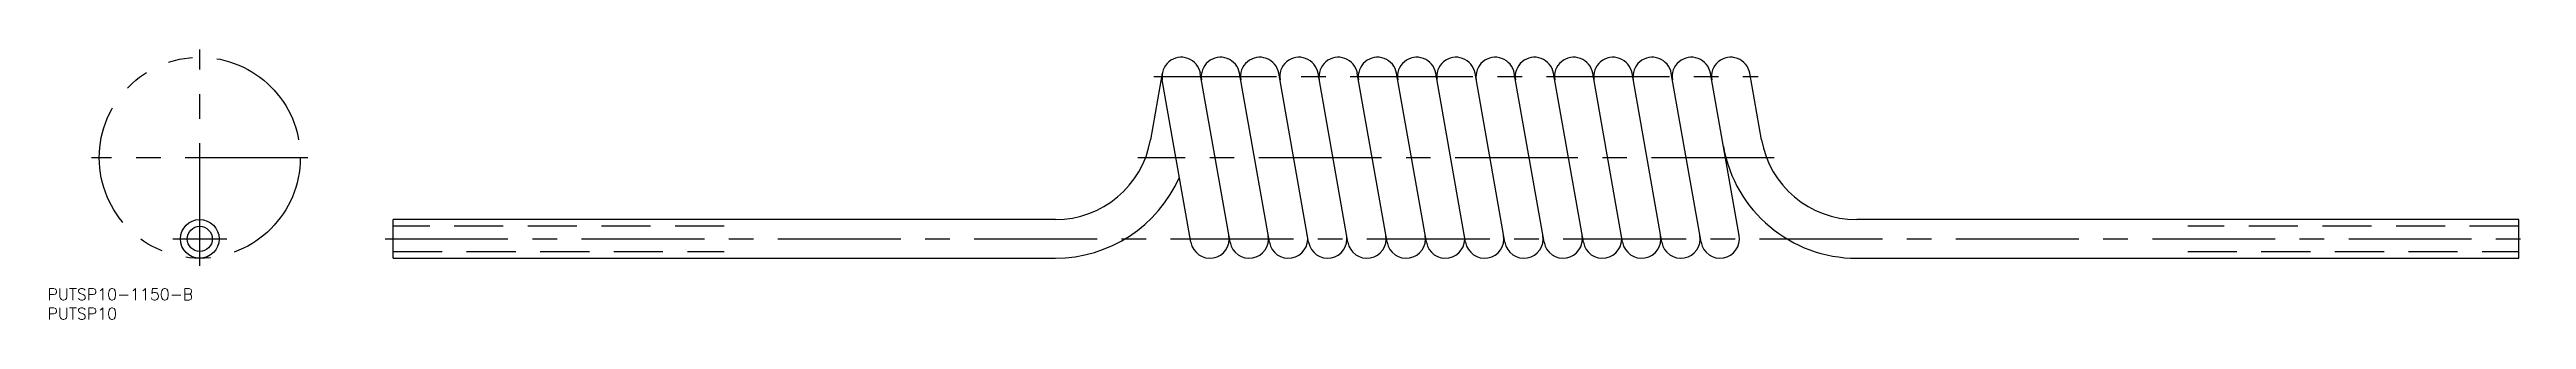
# Model space of a CAD drawing. Extents: x -39 to 602, y -21 to 49.
import ezdxf

# ---------------------------------------------------------------- set-up
doc = ezdxf.new("R2010")
doc.units = 0
for name, pattern in [('CENTER', [50.8, 31.75, -6.35, 6.35, -6.35]), ('DASHED', [19.05, 12.7, -6.35]), ('PHANTOM', [63.5, 31.75, -6.35, 6.35, -6.35, 6.35, -6.35])]:
    doc.linetypes.add(name, pattern=pattern)
doc.layers.get('0').update_dxf_attribs({"linetype": 'CONTINUOUS'})
doc.layers.add('CENTER', color=1, linetype='CENTER')
doc.styles.get("Standard").update_dxf_attribs({"font": 'txt.shx', "height": 3, "bigfont": 'bigfont.shx'})

msp = doc.modelspace()

# ---------------------------------------------------------------- linework, layer by layer
at = {"color": 7, "linetype": 'CONTINUOUS'}
for p, q in [((249.03, 42.87), (246, 25.66)), ((256.44, -0.87), (249.03, 41.13)), ((266.59, -0.87), (258.88, 42.87)), ((276.75, -0.87), (269.04, 42.87)), ((286.9, -0.87), (279.19, 42.87)), ((297.06, -0.87), (289.34, 42.87)), ((307.21, -0.87), (299.5, 42.87)), ((317.37, -0.87), (309.65, 42.87)), ((327.52, -0.87), (319.81, 42.87)), ((337.67, -0.87), (329.96, 42.87)), ((347.83, -0.87), (340.12, 42.87)), ((357.98, -0.87), (350.27, 42.87)), ((368.14, -0.87), (360.42, 42.87)), ((378.29, -0.87), (370.58, 42.87)), ((388.45, -0.87), (380.73, 42.87)), ((398.29, 0.87), (390.89, 42.87)), ((404.08, 25.66), (401.04, 42.87)), ((221.38, 5), (50, 5)), ((50, -5), (50, 5)), ((600, 5), (428.7, 5)), ((600, -5), (600, 5)), ((50, -5), (221.38, -5)), ((428.7, -5), (600, -5))]:
    msp.add_line(p, q, dxfattribs=at)
at = {"color": 3, "linetype": 'PHANTOM'}
msp.add_line((28, 21), (-28, 21), dxfattribs=at)
at = {"color": 3, "linetype": 'DASHED'}
for p, q in [((135.69, 3.25), (50, 3.25)), ((600, 3.25), (514.35, 3.25)), ((50, -3.25), (135.69, -3.25)), ((514.35, -3.25), (600, -3.25))]:
    msp.add_line(p, q, dxfattribs=at)
at = {"color": 3, "linetype": 'PHANTOM'}
msp.add_circle((0, 21), 26, dxfattribs=at)
at = {"color": 7, "linetype": 'CONTINUOUS'}
for radius in [5, 3.25]:
    msp.add_circle((0, 0), radius, dxfattribs=at)
for centre, radius, start, end in [((253.96, 42), 5, 10, 190), ((264.11, 42), 5, 10, 190), ((274.27, 42), 5, 10, 190), ((284.42, 42), 5, 10, 190), ((294.58, 42), 5, 10, 190), ((304.73, 42), 5, 10, 190), ((314.88, 42), 5, 10, 190), ((325.04, 42), 5, 10, 190), ((335.19, 42), 5, 10, 190), ((345.35, 42), 5, 10, 190), ((355.5, 42), 5, 10, 190), ((365.66, 42), 5, 10, 190), ((375.81, 42), 5, 10, 190), ((385.96, 42), 5, 10, 190), ((396.12, 42), 5, 10, 190), ((221.38, 30), 25, 270, 350), ((428.7, 30), 25, 190, 270), ((428.7, 30), 35, 190, 270), ((221.38, 30), 35, 270, 336.44532), ((261.36, 0), 5, 190, 10), ((271.52, 0), 5, 190, 10), ((281.67, 0), 5, 190, 10), ((291.83, 0), 5, 190, 10), ((301.98, 0), 5, 190, 10), ((312.14, 0), 5, 190, 10), ((322.29, 0), 5, 190, 10), ((332.44, 0), 5, 190, 10), ((342.6, 0), 5, 190, 10), ((352.75, 0), 5, 190, 10), ((362.91, 0), 5, 190, 10), ((373.06, 0), 5, 190, 10), ((383.22, 0), 5, 190, 10), ((393.37, 0), 5, 190, 10)]:
    msp.add_arc(centre, radius, start, end, dxfattribs=at)
at = {"layer": 'CENTER', "color": 1, "linetype": 'CENTER'}
for p, q in [((0, -7), (0, 49)), ((246.88, 42), (403.19, 42)), ((407.37, 21), (242.7, 21)), ((-7, 0), (7, 0)), ((48, 0), (602, 0))]:
    msp.add_line(p, q, dxfattribs=at)

# ---------------------------------------------------------------- texts
at = {"color": 7, "linetype": 'CONTINUOUS'}
for s, p in [('PUTSP10-1150-B', (-39.39, -15.85)), ('PUTSP10', (-39.39, -20.85))]:
    msp.add_text(s, height=3, dxfattribs=at).set_placement(p)

doc.saveas('drawing.dxf')
